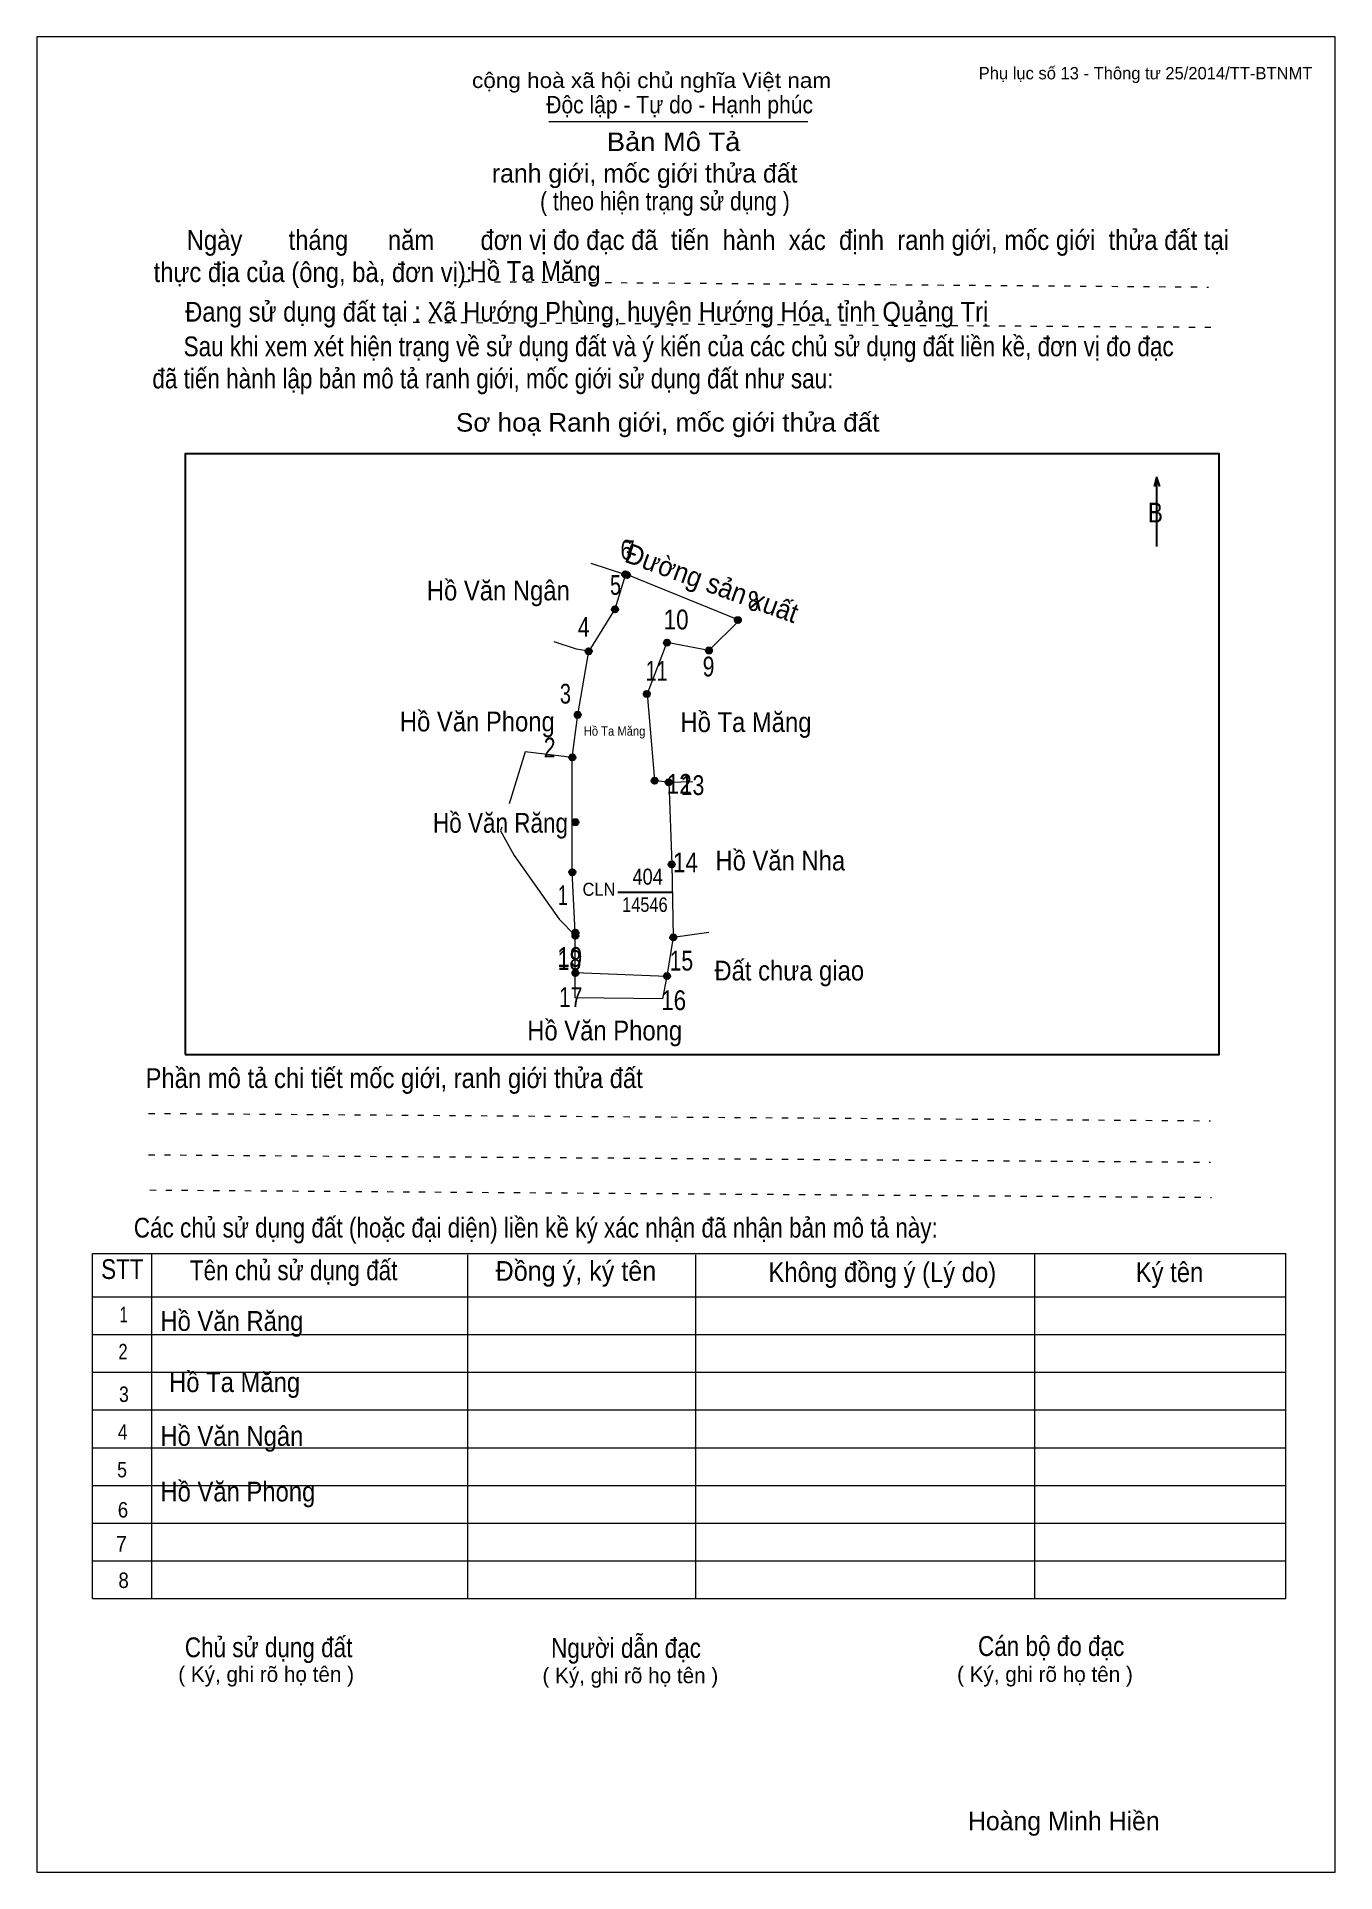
# Model space of a CAD drawing. Header units: centimetres. Extents: x 0 to 21, y 0 to 29.7.
import ezdxf
from ezdxf.enums import TextEntityAlignment as Align

# ---------------------------------------------------------------- set-up
doc = ezdxf.new("R2010")
doc.units = ezdxf.units.CM
doc.header["$LTSCALE"] = 0.13
doc.linetypes.add('DOTTED', pattern=[1.5, 0.3, -1.2])
for name, color, linetype, lineweight in [('1', 7, 'Continuous', 13), ('32', 7, 'Continuous', 25), ('33', 7, 'Continuous', 25), ('61', 7, 'Continuous', 13), ('62', 7, 'Continuous', 13)]:
    doc.layers.add(name, color=color, linetype=linetype, lineweight=lineweight)
for name, color, linetype in [('34', 7, 'Continuous'), ('45', 7, 'Continuous'), ('63', 7, 'Continuous')]:
    doc.layers.add(name, color=color, linetype=linetype)

msp = doc.modelspace()

# ---------------------------------------------------------------- hatches: boundary and pattern name
at = {"layer": '32'}
for points in [[(9.5673, 21.0001, 1), (9.4673, 21.0001, 1)], [(9.5979, 20.9903, 1), (9.4979, 20.9903, 1)], [(9.4019, 20.4338, 1), (9.3019, 20.4338, 1)], [(11.3883, 20.2607, 1), (11.2883, 20.2607, 1)], [(10.2424, 19.8944, 1), (10.1424, 19.8944, 1)], [(8.9754, 19.7564, 1), (8.8754, 19.7564, 1)], [(10.9199, 19.769, 1), (10.8199, 19.769, 1)], [(9.9163, 19.0665, 1), (9.8163, 19.0665, 1)], [(8.7998, 18.7277, 1), (8.6998, 18.7277, 1)], [(8.712, 18.0378, 1), (8.612, 18.0378, 1)], [(10.0417, 17.6614, 1), (9.9417, 17.6614, 1)], [(10.2675, 17.6363, 1), (10.1675, 17.6363, 1)], [(8.762, 16.9911, 1), (8.662, 16.9911, 1)], [(10.3177, 16.3066, 1), (10.2177, 16.3066, 1)], [(8.712, 16.1811, 1), (8.612, 16.1811, 1)], [(8.7621, 15.2026, 1), (8.6621, 15.2026, 1)], [(8.7621, 15.1525, 1), (8.6621, 15.1525, 1)], [(10.3428, 15.1274, 1), (10.2428, 15.1274, 1)], [(8.7621, 14.5503, 1), (8.6621, 14.5503, 1)], [(10.2424, 14.5001, 1), (10.1424, 14.5001, 1)]]:
    msp.add_hatch(color=256, dxfattribs=at).paths.add_polyline_path(points)

# ---------------------------------------------------------------- linework, layer by layer
at = {"layer": '1'}
msp.add_line((11.34, 20.23), (10.89, 19.79), dxfattribs=at)
msp.add_lwpolyline([(21, 0), (21, 29.7), (0, 29.7), (0, 0)], close=True, dxfattribs=at)
at = {"layer": '32'}
for centre in [(9.5173, 21.0001), (9.5479, 20.9903), (9.3519, 20.4338), (11.3383, 20.2607), (10.1924, 19.8944), (8.9254, 19.7564), (10.8699, 19.769), (9.8663, 19.0665), (8.7498, 18.7277), (8.662, 18.0378), (9.9917, 17.6614), (10.2175, 17.6363), (8.712, 16.9911), (10.2677, 16.3066), (8.662, 16.1811), (8.7121, 15.2026), (8.7121, 15.1525), (10.2928, 15.1274), (8.7121, 14.5503), (10.1924, 14.5001)]:
    msp.add_circle(centre, 0.05, dxfattribs=at)
at = {"layer": '33'}
msp.add_line((9.4, 15.86), (10.27, 15.86), dxfattribs=at)
at = {"layer": '61'}
for p, q in [((8.96, 21.18), (9.52, 21)), ((10.22, 17.64), (10.61, 17.65)), ((7.52, 16.91), (7.5, 16.85)), ((8.71, 14.56), (8.71, 15.16)), ((10.29, 15.13), (10.87, 15.21)), ((8.71, 14.56), (10.19, 14.5))]:
    msp.add_line(p, q, dxfattribs=at)
for points in [[(9.52, 21), (9.35, 20.44), (8.93, 19.76)], [(9.52, 21), (9.55, 21), (11.34, 20.27)], [(8.93, 19.76), (8.73, 19.79), (8.37, 19.91)], [(10.87, 19.77), (10.19, 19.9), (9.87, 19.07), (9.99, 17.67), (10.22, 17.64)], [(8.66, 18.04), (8.75, 18.73), (8.93, 19.76)], [(8.66, 18.04), (7.9, 18.13), (7.64, 17.29)], [(8.71, 15.16), (8.71, 15.21), (8.66, 16.19), (8.66, 18.04)], [(10.22, 17.64), (10.27, 16.31), (10.29, 15.13)], [(7.5, 16.85), (7.72, 16.45), (8.45, 15.42), (8.71, 15.16)], [(10.29, 15.13), (10.19, 14.5), (10.12, 14.13)], [(10.12, 14.13), (8.71, 14.15), (8.71, 14.56)]]:
    msp.add_lwpolyline(points, dxfattribs=at)
at = {"layer": '62'}
for p, q in [((8.28, 28.33), (12.47, 28.33)), ((0.9, 10.01), (20.2, 10.01)), ((0.9, 4.43), (0.9, 10.01)), ((1.86, 4.43), (1.86, 10.01)), ((6.97, 4.43), (6.97, 9.99)), ((10.66, 4.43), (10.66, 9.99)), ((16.14, 4.43), (16.14, 10.01)), ((20.2, 4.43), (20.2, 10.01)), ((0.9, 9.31), (20.2, 9.31)), ((0.9, 8.7), (20.2, 8.7)), ((0.9, 8.09), (20.2, 8.09)), ((0.9, 7.48), (20.2, 7.48)), ((0.9, 6.87), (20.2, 6.87)), ((0.9, 6.26), (20.2, 6.26)), ((0.9, 5.65), (20.2, 5.65)), ((0.9, 5.04), (20.2, 5.04)), ((0.9, 4.43), (20.2, 4.43))]:
    msp.add_line(p, q, dxfattribs=at)
at = {"layer": '62', "linetype": 'DOTTED'}
for p, q in [((6.89, 25.74), (18.95, 25.65)), ((6.09, 25.08), (19.04, 25)), ((1.81, 12.28), (18.98, 12.16)), ((1.81, 11.61), (18.98, 11.49)), ((1.83, 11.04), (19, 10.92))]:
    msp.add_line(p, q, dxfattribs=at)
at = {"layer": '62', "lineweight": 25}
for p, q in [((18.11, 22.58), (18.11, 21.45)), ((18.11, 22.57), (18.07, 22.42)), ((18.11, 22.57), (18.16, 22.42))]:
    msp.add_line(p, q, dxfattribs=at)
msp.add_lwpolyline([(2.4, 13.23), (19.12, 13.23), (19.12, 22.95), (2.4, 22.95)], close=True, dxfattribs=at)

# ---------------------------------------------------------------- texts
at = {"layer": '32'}
for s, width, p in [('6', 0.8, (9.535, 21.24)), ('7', 0.75, (9.58, 21.23)), ('5', 0.75, (9.36, 20.67)), ('8', 0.75, (11.59, 20.41)), ('4', 0.8, (8.845, 19.99)), ('10', 0.85, (10.34, 20.11)), ('9', 0.8, (10.865, 19.35)), ('11', 0.75, (10.025, 19.28)), ('3', 0.75, (8.55, 18.91)), ('2', 0.8, (8.295, 18.04)), ('12', 0.85, (10.39, 17.45)), ('13', 0.8, (10.605, 17.43)), ('14', 0.85, (10.49, 16.18)), ('1', 0.65, (8.51, 15.65)), ('19', 0.85, (8.62, 14.65)), ('18', 0.8, (8.615, 14.6)), ('15', 0.8, (10.425, 14.59)), ('17', 0.8, (8.635, 14)), ('16', 0.85, (10.3, 13.95))]:
    msp.add_text(s, height=0.32, dxfattribs=dict(at, width=width)).set_placement(p, align=Align.CENTER)
at = {"layer": '33', "width": 0.95}
msp.add_text('Đường sản xuất', height=0.32, rotation=340, dxfattribs=at).set_placement((10.8653, 20.7086), align=Align.CENTER)
at = {"layer": '33'}
for s, height, width, p in [('Hồ Văn Ngân', 0.32, 0.9, (7.465, 20.58)), ('Hồ Văn Phong', 0.32, 0.9, (7.125, 18.46)), ('Hồ Ta Măng', 0.32, 0.9, (11.47, 18.45)), ('Hồ Văn Răng', 0.32, 0.85, (7.5, 16.82)), ('Hồ Văn Nha', 0.32, 0.9, (12.025, 16.21)), ('404', 0.2591, 0.85, (9.88, 15.98)), ('14546', 0.2332, 0.85, (9.835, 15.54)), ('Đất chưa giao', 0.32, 0.9, (12.17, 14.43)), ('Hồ Văn Phong', 0.32, 0.9, (9.185, 13.46)), ('Hồ Ta Măng', 0.32, 0.9, (3.2, 7.77))]:
    msp.add_text(s, height=height, dxfattribs=dict(at, width=width)).set_placement(p, align=Align.CENTER)
at = {"layer": '33', "width": 0.95}
msp.add_text('CLN', height=0.2099, dxfattribs=at).set_placement((9.36, 15.8), align=Align.RIGHT)
at = {"layer": '34', "width": 0.9}
for s, p in [('Hồ Ta Măng', (7, 25.75)), ('Hồ Văn Răng', (2, 8.76)), ('Hồ Văn Ngân', (2, 6.9)), ('Hồ Văn Phong', (2, 6))]:
    msp.add_text(s, height=0.32, dxfattribs=at).set_placement(p)
at = {"layer": '45', "width": 0.9}
msp.add_text('Hồ Ta Măng', height=0.1505, dxfattribs=at).set_placement((9.345, 18.39), align=Align.CENTER)
at = {"layer": '62'}
for s, height, width, p in [('cộng hoà xã hội chủ nghĩa Việt nam', 0.2474, 1.1, (7.04, 28.87)), ('Độc lập - Tự do - Hạnh phúc', 0.2828, 0.9, (8.24, 28.46)), ('Bản Mô Tả', 0.3, 1.1, (9.22, 27.85)), ('( theo hiện trạng sử dụng )', 0.3, 0.85, (8.14, 26.89)), ('     Ngày       tháng      năm       đơn vị đo đạc đã  tiến  hành  xác  định  ranh giới, mốc giới  thửa đất tại ', 0.32, 0.9, (1.89, 26.25)), ('thực địa của (ông, bà, đơn vị): ', 0.32, 0.9, (1.89, 25.73)), ('Đang sử dụng đất tại : Xã Hướng Phùng, huyện Hướng Hóa, tỉnh Quảng Trị', 0.32, 0.9, (2.4, 25.09)), ('     Sau khi xem xét hiện trạng về sử dụng đất và ý kiến của các chủ sử dụng đất liền kề, đơn vị đo đạc ', 0.32, 0.85, (1.87, 24.53)), ('đã tiến hành lập bản mô tả ranh giới, mốc giới sử dụng đất như sau:', 0.32, 0.85, (1.87, 24.01)), ('Sơ hoạ Ranh giới, mốc giới thửa đất', 0.3, 1.05, (6.78, 23.31)), ('B', 0.32, 0.85, (17.97, 21.84)), ('Phần mô tả chi tiết mốc giới, ranh giới thửa đất ', 0.32, 0.9, (1.76, 12.69)), ('Các chủ sử dụng đất (hoặc đại diện) liền kề ký xác nhận đã nhận bản mô tả này:', 0.32, 0.85, (1.57, 10.27))]:
    msp.add_text(s, height=height, dxfattribs=dict(at, width=width)).set_placement(p)
msp.add_text('ranh giới, mốc giới thửa đất', height=0.3, dxfattribs=at).set_placement((7.36, 27.34))
for s, height, width, p in [('STT', 0.32, 0.85, (1.385, 9.6)), ('Tên chủ sử dụng đất', 0.32, 0.85, (4.155, 9.58)), ('Đồng ý, ký tên', 0.32, 0.95, (8.72, 9.57)), ('Không đồng ý (Lý do)', 0.32, 0.9, (13.675, 9.55)), ('Ký tên', 0.32, 0.9, (18.32, 9.55)), ('1', 0.25, 0.7, (1.405, 8.9)), ('2', 0.25, 0.8, (1.395, 8.3)), ('3', 0.25, 0.85, (1.41, 7.61)), ('4', 0.25, 0.85, (1.39, 7)), ('5', 0.25, 0.85, (1.38, 6.39)), ('6', 0.25, 0.9, (1.395, 5.74)), ('7', 0.25, 0.95, (1.37, 5.19)), ('8', 0.25, 0.9, (1.405, 4.6)), ('Người dẫn đạc', 0.32, 0.85, (9.53, 3.47)), ('Chủ sử dụng đất', 0.32, 0.85, (3.75, 3.48)), ('Cán bộ đo đạc', 0.32, 0.85, (16.405, 3.5))]:
    msp.add_text(s, height=height, dxfattribs=dict(at, width=width)).set_placement(p, align=Align.CENTER)
for p in [(3.71, 3.08), (9.6, 3.06), (16.305, 3.08)]:
    msp.add_text('( Ký, ghi rõ họ tên )', height=0.25, dxfattribs=at).set_placement(p, align=Align.CENTER)
at = {"layer": '63'}
msp.add_text('Phụ lục số 13 - Thông tư 25/2014/TT-BTNMT', height=0.2, dxfattribs=at).set_placement((20.63, 29.01), align=Align.RIGHT)
msp.add_text('Hoàng Minh Hiền', height=0.3, dxfattribs=at).set_placement((16.61, 0.68), align=Align.CENTER)

doc.saveas('drawing.dxf')
